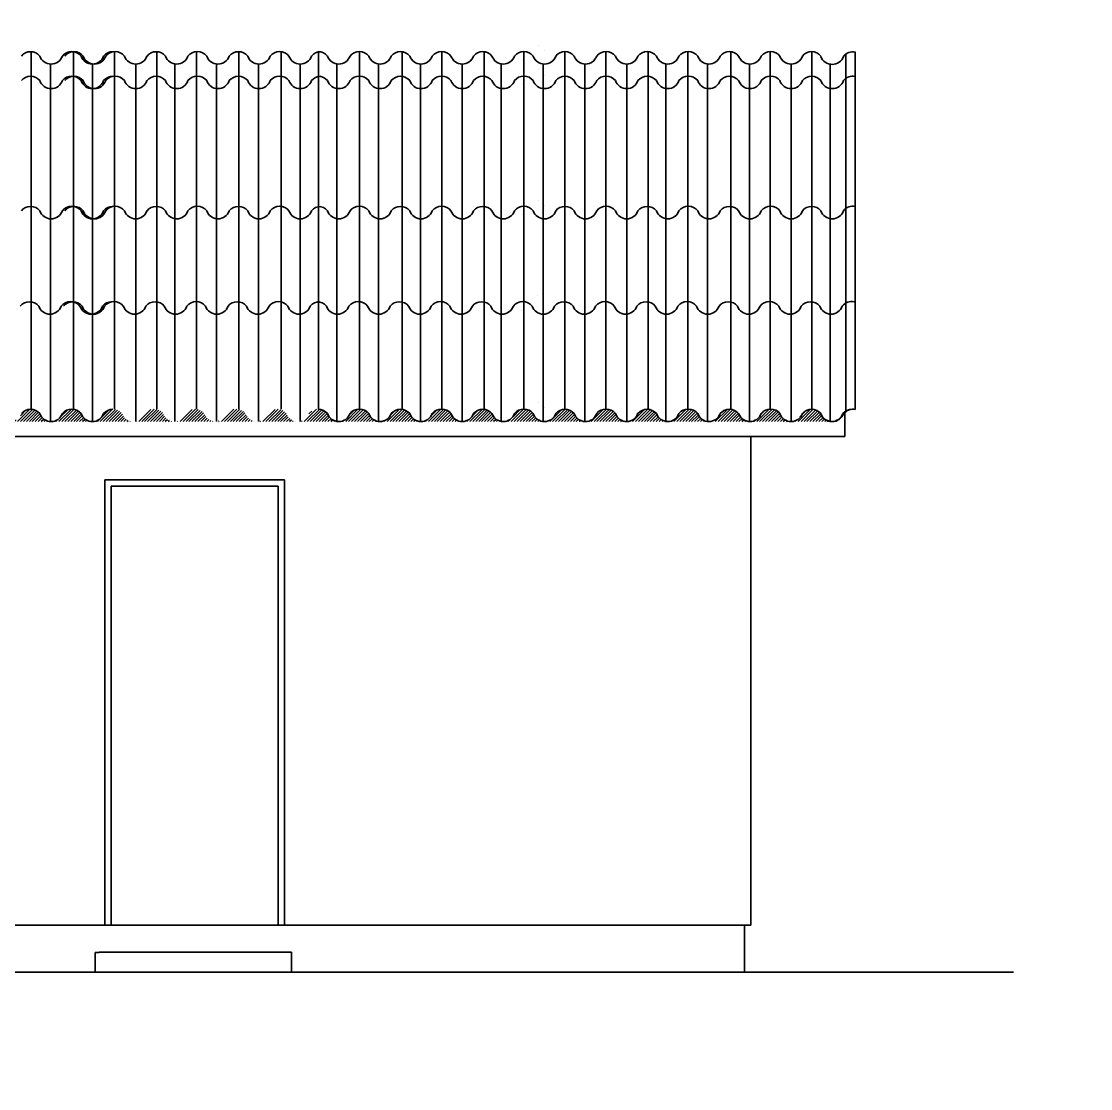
# Model space of a CAD drawing. Extents: x -49 to 264, y -41 to 22.
# Drawn here: x -32.83 to -27.72, y 9.23 to 14.34 of the extents above; entities that cross this region are included whole.
import ezdxf

# ---------------------------------------------------------------- set-up
doc = ezdxf.new("R2010")
doc.units = 0
doc.header["$LTSCALE"] = 20
doc.layers.get('0').update_dxf_attribs({"linetype": 'CONTINUOUS'})
doc.layers.get('DEFPOINTS').update_dxf_attribs({"linetype": 'CONTINUOUS'})
for name, color, linetype in [('COTA', 244, 'CONTINUOUS'), ('EQUIPAMENTOS', 1, 'CONTINUOUS'), ('JANELA', 1, 'CONTINUOUS'), ('MADEIRAME', 244, 'CONTINUOUS'), ('MADEIRAMENTO', 1, 'CONTINUOUS'), ('PISO', 30, 'CONTINUOUS'), ('TELHA', 30, 'CONTINUOUS'), ('VISTAL', 30, 'CONTINUOUS')]:
    doc.layers.add(name, color=color, linetype=linetype)
doc.styles.add('ROMANC', font='ROMANC.SHX')
doc.dimstyles.get("Standard").update_dxf_attribs({"dimtxt": 0.08, "dimasz": 0.12, "dimexe": 0.15, "dimexo": 0.0625, "dimgap": 0.04, "dimtad": 1, "dimzin": 0, "dimtxsty": 'ROMANC', "dimblk1": 'OBLIQUE', "dimblk2": 'OBLIQUE', "dimsah": 1, "dimcen": 0.09, "dimdle": 0.01, "dimclrd": 30, "dimclre": 30, "dimclrt": 244, "dimazin": 3, "dimtfac": 1, "dimtdec": 3, "dimtofl": 0, "dimtmove": 0, "dimatfit": 3, "dimtolj": 1, "dimtzin": 0})

# ---------------------------------------------------------------- blocks, each defined once
blk = doc.blocks.new('_OBLIQUE')
at = {"color": 0, "linetype": 'BYBLOCK'}
blk.add_line((-0.5, -0.5), (0.5, 0.5), dxfattribs=at)
blk = doc.blocks.new('*D275')
at = {"color": 30, "linetype": 'BYBLOCK'}
for p, q in [((12.3095, 13.0944), (12.3095, 10.9244)), ((11.7914, 13.0844), (12.4595, 13.0844)), ((11.7914, 10.9344), (12.4595, 10.9344)), ((-46.1743, 10.7419), (-46.1743, 9.2333)), ((-40.1743, 10.7419), (-40.1743, 9.2333)), ((-46.1843, 9.3833), (-40.1643, 9.3833))]:
    blk.add_line(p, q, dxfattribs=at)
at = {"layer": 'DEFPOINTS', "color": 0, "linetype": 'BYBLOCK'}
for p in [(22.4846, 17.9057), (22.6402, 17.9057), (6.4237, 15.5444), (8.1037, 15.5444), (8.1037, 15.5444), (22.6402, 15.4757), (11.4914, 13.0844), (11.4914, 10.9344), (12.3095, 10.9344), (-46.1743, 10.8044), (-40.1743, 10.8044), (-40.1743, 9.3833)]:
    blk.add_point(p, dxfattribs=at)
at = {"color": 30, "linetype": 'BYBLOCK', "xscale": 0.12, "yscale": 0.12, "zscale": 0.12}
for p, rotation in [((12.3095, 13.0844), 90), ((12.3095, 10.9344), 270), ((-46.1743, 9.3833), 180)]:
    blk.add_blockref('_OBLIQUE', p, dxfattribs=dict(at, rotation=rotation))
blk.add_blockref('_OBLIQUE', (-40.1743, 9.3833), dxfattribs=at)
at = {"color": 244, "linetype": 'BYBLOCK', "char_height": 0.08, "attachment_point": 5, "rotation": 90, "style": 'ROMANC'}
for s, insert in [('\\A1;2.43', (22.4046, 16.6907)), ('\\A1;2.15', (12.2295, 12.0094))]:
    blk.add_mtext(s, dxfattribs=dict(at, insert=insert))
at = {"color": 244, "linetype": 'BYBLOCK', "char_height": 0.08, "attachment_point": 5, "style": 'ROMANC'}
for s, insert in [('\\A1;1.68', (7.2637, 15.6244)), ('\\A1;6.00', (-43.1743, 9.4633))]:
    blk.add_mtext(s, dxfattribs=dict(at, insert=insert))
blk = doc.blocks.new('*D273')
at = {"color": 30, "linetype": 'BYBLOCK'}
for p, q in [((11.7914, 18.6744), (12.4551, 18.6744)), ((12.3051, 18.6844), (12.3051, 15.5344)), ((11.7914, 15.5444), (12.4551, 15.5444)), ((-40.3043, 10.8719), (-40.3043, 9.5133)), ((-43.1143, 9.6633), (-40.2943, 9.6633))]:
    blk.add_line(p, q, dxfattribs=at)
at = {"layer": 'DEFPOINTS', "color": 0, "linetype": 'BYBLOCK'}
for p in [(11.4914, 18.6744), (11.4914, 15.5444), (12.3051, 15.5444), (-43.1043, 10.9344), (-40.3043, 10.9344), (-40.3043, 9.6633)]:
    blk.add_point(p, dxfattribs=at)
at = {"color": 30, "linetype": 'BYBLOCK', "xscale": 0.12, "yscale": 0.12, "zscale": 0.12}
for p, rotation in [((12.3051, 18.6744), 90), ((12.3051, 15.5444), 270), ((-43.1043, 9.6633), 180)]:
    blk.add_blockref('_OBLIQUE', p, dxfattribs=dict(at, rotation=rotation))
blk.add_blockref('_OBLIQUE', (-40.3043, 9.6633), dxfattribs=at)
at = {"color": 244, "linetype": 'BYBLOCK', "insert": (12.2251, 17.1094), "char_height": 0.08, "attachment_point": 5, "rotation": 90, "style": 'ROMANC'}
blk.add_mtext('\\A1;3.13', dxfattribs=at)
at = {"color": 244, "linetype": 'BYBLOCK', "insert": (-41.7043, 9.7433), "char_height": 0.08, "attachment_point": 5, "style": 'ROMANC'}
blk.add_mtext('\\A1;2.80', dxfattribs=at)
blk = doc.blocks.new('*D274')
at = {"color": 30, "linetype": 'BYBLOCK'}
for p, q in [((17.7978, 15.4757), (17.7978, 16.0396)), ((17.6996, 15.4757), (17.6478, 15.4757)), ((11.7914, 15.4144), (12.4303, 15.4144)), ((12.2803, 15.4244), (12.2803, 13.2044)), ((17.6996, 15.4257), (17.6478, 15.4257)), ((17.7978, 15.4257), (17.7978, 15.4257)), ((11.7914, 13.2144), (12.4303, 13.2144)), ((-40.1743, 10.7419), (-40.1743, 9.5133)), ((-40.3143, 9.6633), (-40.1743, 9.6633)), ((-40.2393, 9.6633), (-40.1643, 9.4133)), ((-40.1643, 9.4133), (-39.8405, 9.4133))]:
    blk.add_line(p, q, dxfattribs=at)
at = {"layer": 'DEFPOINTS', "color": 0, "linetype": 'BYBLOCK'}
for p in [(17.7978, 15.4757), (17.9996, 15.4757), (11.4914, 15.4144), (17.9996, 15.4257), (11.4914, 13.2144), (12.2803, 13.2144), (-40.3043, 10.9344), (-40.1743, 10.8044), (-40.1743, 9.6633)]:
    blk.add_point(p, dxfattribs=at)
at = {"color": 30, "linetype": 'BYBLOCK', "xscale": 0.12, "yscale": 0.12, "zscale": 0.12}
for p, rotation in [((17.7978, 15.4757), 270), ((12.2803, 15.4144), 90), ((17.7978, 15.4257), 90), ((12.2803, 13.2144), 270), ((-40.3043, 9.6633), 180)]:
    blk.add_blockref('_OBLIQUE', p, dxfattribs=dict(at, rotation=rotation))
blk.add_blockref('_OBLIQUE', (-40.1743, 9.6633), dxfattribs=at)
at = {"color": 244, "linetype": 'BYBLOCK', "char_height": 0.08, "attachment_point": 5, "rotation": 90, "style": 'ROMANC'}
for s, insert in [('\\A1;{0.03}', (17.7178, 15.8777)), ('\\A1;2.20', (12.2003, 14.3144))]:
    blk.add_mtext(s, dxfattribs=dict(at, insert=insert))
at = {"color": 244, "linetype": 'BYBLOCK', "insert": (-40.1243, 9.3333), "char_height": 0.08, "attachment_point": 4, "style": 'ROMANC'}
blk.add_mtext('\\A1;0.13', dxfattribs=at)
blk = doc.blocks.new('*X31')
at = {"color": 0, "linetype": 'CONTINUOUS'}
for p, q in [((259.5419, -53.2256), (259.6012, -53.1663)), ((259.556, -53.2256), (259.6154, -53.1662)), ((259.5624, -53.1909), (259.5798, -53.1735)), ((259.5701, -53.2256), (259.6269, -53.1689)), ((259.5843, -53.2256), (259.6366, -53.1733)), ((259.5984, -53.2256), (259.645, -53.179)), ((259.6126, -53.2256), (259.6521, -53.1861)), ((259.7398, -53.2256), (259.7986, -53.1669)), ((259.754, -53.2256), (259.8126, -53.167)), ((259.7591, -53.1922), (259.7779, -53.1735)), ((259.7681, -53.2256), (259.824, -53.1697)), ((259.7823, -53.2256), (259.8337, -53.1742)), ((259.7964, -53.2256), (259.842, -53.18)), ((259.8106, -53.2256), (259.849, -53.1871)), ((259.9378, -53.2256), (259.9975, -53.166)), ((259.952, -53.2256), (260.011, -53.1666)), ((259.9533, -53.196), (259.9785, -53.1708)), ((259.9661, -53.2256), (260.0222, -53.1696)), ((259.9803, -53.2256), (260.0316, -53.1742)), ((259.9944, -53.2256), (260.0398, -53.1803)), ((260.0085, -53.2256), (260.0466, -53.1876)), ((260.1358, -53.2256), (260.1948, -53.1666)), ((260.1497, -53.1976), (260.1763, -53.171)), ((260.15, -53.2256), (260.2082, -53.1673)), ((260.1641, -53.2256), (260.2193, -53.1704)), ((260.1783, -53.2256), (260.2287, -53.1752)), ((260.1924, -53.2256), (260.2368, -53.1813)), ((260.2065, -53.2256), (260.2432, -53.189)), ((260.3338, -53.2256), (260.3936, -53.1658)), ((260.3418, -53.2035), (260.3763, -53.169)), ((260.348, -53.2256), (260.4066, -53.167)), ((260.3621, -53.2256), (260.4174, -53.1703)), ((260.3762, -53.2256), (260.4266, -53.1753)), ((260.3904, -53.2256), (260.4345, -53.1815)), ((260.4045, -53.2256), (260.4407, -53.1895)), ((260.5318, -53.2256), (260.5909, -53.1665)), ((260.5344, -53.2089), (260.5739, -53.1694)), ((260.546, -53.2256), (260.6038, -53.1678)), ((260.5601, -53.2256), (260.6145, -53.1712)), ((260.5742, -53.2256), (260.6236, -53.1762)), ((260.5884, -53.2256), (260.6315, -53.1825)), ((260.6025, -53.2256), (260.6373, -53.1909)), ((260.7157, -53.2256), (260.7734, -53.1678)), ((260.7298, -53.2256), (260.7896, -53.1658)), ((260.7439, -53.2256), (260.8021, -53.1674)), ((260.7581, -53.2256), (260.8126, -53.1711)), ((260.7722, -53.2256), (260.8215, -53.1763)), ((260.7864, -53.2256), (260.8291, -53.1828)), ((260.8005, -53.2256), (260.8348, -53.1914)), ((260.9136, -53.2256), (260.971, -53.1683)), ((260.9278, -53.2256), (260.9869, -53.1665)), ((260.9419, -53.2256), (260.9993, -53.1683)), ((260.9561, -53.2256), (261.0097, -53.172)), ((260.9702, -53.2256), (261.0185, -53.1773)), ((260.9844, -53.2256), (261.0261, -53.1839)), ((259.5277, -53.2256), (259.5319, -53.2214)), ((259.6267, -53.2256), (259.6567, -53.1956)), ((259.6409, -53.2256), (259.6623, -53.2041)), ((259.655, -53.2256), (259.6692, -53.2114)), ((259.6691, -53.2256), (259.6773, -53.2175)), ((259.6833, -53.2256), (259.6868, -53.2221)), ((259.6974, -53.2256), (259.6979, -53.2251)), ((259.7257, -53.2256), (259.7304, -53.2209)), ((259.8247, -53.2256), (259.8535, -53.1968)), ((259.8388, -53.2256), (259.8593, -53.2052)), ((259.853, -53.2256), (259.8663, -53.2123)), ((259.8671, -53.2256), (259.8746, -53.2182)), ((259.8813, -53.2256), (259.8842, -53.2226)), ((259.9096, -53.2256), (259.9097, -53.2255)), ((259.9237, -53.2256), (259.9303, -53.219)), ((260.0227, -53.2256), (260.051, -53.1973)), ((260.0368, -53.2256), (260.0569, -53.2056)), ((260.051, -53.2256), (260.0639, -53.2126)), ((260.0651, -53.2256), (260.0723, -53.2184)), ((260.0793, -53.2256), (260.082, -53.2228)), ((260.0934, -53.2256), (260.0936, -53.2255)), ((260.1075, -53.2256), (260.1078, -53.2254)), ((260.1217, -53.2256), (260.1292, -53.2181)), ((260.2207, -53.2256), (260.2478, -53.1985)), ((260.2348, -53.2256), (260.2538, -53.2066)), ((260.249, -53.2256), (260.2611, -53.2135)), ((260.2631, -53.2256), (260.2696, -53.2191)), ((260.2773, -53.2256), (260.2796, -53.2233)), ((260.3055, -53.2256), (260.3061, -53.2251)), ((260.3197, -53.2256), (260.3311, -53.2142)), ((260.4187, -53.2256), (260.4454, -53.1989)), ((260.4328, -53.2256), (260.4514, -53.207)), ((260.447, -53.2256), (260.4587, -53.2138)), ((260.4611, -53.2256), (260.4673, -53.2194)), ((260.4752, -53.2256), (260.4774, -53.2235)), ((260.5035, -53.2256), (260.5042, -53.2249)), ((260.5177, -53.2256), (260.5338, -53.2094)), ((260.6167, -53.2256), (260.6422, -53.2001)), ((260.6308, -53.2256), (260.6484, -53.208)), ((260.6449, -53.2256), (260.6559, -53.2147)), ((260.6591, -53.2256), (260.6647, -53.22)), ((260.6732, -53.2256), (260.675, -53.2239)), ((260.7015, -53.2256), (260.7027, -53.2244)), ((260.8147, -53.2256), (260.8397, -53.2005)), ((260.8288, -53.2256), (260.846, -53.2084)), ((260.8429, -53.2256), (260.8536, -53.215)), ((260.8571, -53.2256), (260.8624, -53.2202)), ((260.8712, -53.2256), (260.8728, -53.224)), ((260.8995, -53.2256), (260.9009, -53.2242)), ((260.9985, -53.2256), (261.0314, -53.1927)), ((261.0126, -53.2256), (261.0366, -53.2017)), ((261.0268, -53.2256), (261.0431, -53.2093)), ((261.0409, -53.2256), (261.0508, -53.2158)), ((261.0551, -53.2256), (261.0598, -53.2209)), ((261.0692, -53.2256), (261.0704, -53.2244))]:
    blk.add_line(p, q, dxfattribs=at)
blk = doc.blocks.new('*X34')
at = {"color": 0, "linetype": 'CONTINUOUS'}
for p, q in [((263.0633, -53.2256), (263.065, -53.2238)), ((263.0774, -53.2256), (263.1104, -53.1926)), ((263.0915, -53.2256), (263.1104, -53.2068)), ((263.1057, -53.2256), (263.1104, -53.2209))]:
    blk.add_line(p, q, dxfattribs=at)
blk = doc.blocks.new('*X32')
at = {"color": 0, "linetype": 'CONTINUOUS'}
for p, q in [((261.1116, -53.2256), (261.1703, -53.167)), ((261.1258, -53.2256), (261.1855, -53.1659)), ((261.1399, -53.2256), (261.1975, -53.168)), ((261.1541, -53.2256), (261.2077, -53.172)), ((261.1682, -53.2256), (261.2164, -53.1774)), ((261.1823, -53.2256), (261.2238, -53.1842)), ((261.3096, -53.2256), (261.3677, -53.1675)), ((261.3238, -53.2256), (261.3827, -53.1667)), ((261.3379, -53.2256), (261.3947, -53.1688)), ((261.3521, -53.2256), (261.4048, -53.1729)), ((261.3662, -53.2256), (261.4134, -53.1784)), ((261.3803, -53.2256), (261.4207, -53.1852)), ((261.5076, -53.2256), (261.5668, -53.1664)), ((261.5218, -53.2256), (261.5812, -53.1661)), ((261.5297, -53.1893), (261.544, -53.1751)), ((261.5359, -53.2256), (261.5929, -53.1686)), ((261.55, -53.2256), (261.6027, -53.1729)), ((261.5642, -53.2256), (261.6112, -53.1786)), ((261.5783, -53.2256), (261.6184, -53.1856)), ((261.7056, -53.2256), (261.7642, -53.167)), ((261.7197, -53.2256), (261.7785, -53.1669)), ((261.7266, -53.1905), (261.7423, -53.1748)), ((261.7339, -53.2256), (261.79, -53.1695)), ((261.748, -53.2256), (261.7998, -53.1738)), ((261.7622, -53.2256), (261.8082, -53.1796)), ((261.7763, -53.2256), (261.8153, -53.1866)), ((261.9036, -53.2256), (261.9632, -53.1661)), ((261.9177, -53.2256), (261.9769, -53.1664)), ((261.921, -53.194), (261.9434, -53.1716)), ((261.9319, -53.2256), (261.9882, -53.1693)), ((261.946, -53.2256), (261.9978, -53.1739)), ((261.9602, -53.2256), (262.006, -53.1798)), ((261.9743, -53.2256), (262.0129, -53.187)), ((262.1016, -53.2256), (262.1605, -53.1667)), ((262.1157, -53.2256), (262.1741, -53.1672)), ((262.1176, -53.1955), (262.1413, -53.1718)), ((262.1299, -53.2256), (262.1853, -53.1702)), ((262.144, -53.2256), (262.1948, -53.1748)), ((262.1582, -53.2256), (262.203, -53.1808)), ((262.1723, -53.2256), (262.2096, -53.1883)), ((262.2996, -53.2256), (262.3593, -53.1659)), ((262.3109, -53.2002), (262.3415, -53.1696)), ((262.3137, -53.2256), (262.3725, -53.1668)), ((262.3279, -53.2256), (262.3834, -53.17)), ((262.342, -53.2256), (262.3927, -53.1749)), ((262.3561, -53.2256), (262.4007, -53.1811)), ((262.3703, -53.2256), (262.4071, -53.1888)), ((262.4976, -53.2256), (262.5566, -53.1665)), ((262.5065, -53.2025), (262.5391, -53.1699)), ((262.5117, -53.2256), (262.5697, -53.1676)), ((262.5258, -53.2256), (262.5805, -53.1709)), ((262.54, -53.2256), (262.5898, -53.1758)), ((262.5541, -53.2256), (262.5977, -53.1821)), ((262.5683, -53.2256), (262.6037, -53.1902)), ((261.0975, -53.2256), (261.0997, -53.2234)), ((261.1965, -53.2256), (261.2289, -53.1932)), ((261.2106, -53.2256), (261.2342, -53.2021)), ((261.2248, -53.2256), (261.2407, -53.2097)), ((261.2389, -53.2256), (261.2485, -53.216)), ((261.2531, -53.2256), (261.2576, -53.2211)), ((261.2672, -53.2256), (261.2683, -53.2246)), ((261.2955, -53.2256), (261.298, -53.2231)), ((261.3945, -53.2256), (261.4256, -53.1945)), ((261.4086, -53.2256), (261.431, -53.2032)), ((261.4228, -53.2256), (261.4377, -53.2106)), ((261.4369, -53.2256), (261.4457, -53.2168)), ((261.451, -53.2256), (261.455, -53.2216)), ((261.4652, -53.2256), (261.4659, -53.2249)), ((261.4935, -53.2256), (261.497, -53.2221)), ((261.5925, -53.2256), (261.6231, -53.1949)), ((261.6066, -53.2256), (261.6286, -53.2036)), ((261.6208, -53.2256), (261.6354, -53.211)), ((261.6349, -53.2256), (261.6434, -53.2171)), ((261.649, -53.2256), (261.6528, -53.2219)), ((261.6632, -53.2256), (261.6638, -53.225)), ((261.6915, -53.2256), (261.6955, -53.2216)), ((261.7905, -53.2256), (261.8199, -53.1962)), ((261.8046, -53.2256), (261.8255, -53.2047)), ((261.8187, -53.2256), (261.8325, -53.2119)), ((261.8329, -53.2256), (261.8407, -53.2178)), ((261.847, -53.2256), (261.8503, -53.2224)), ((261.8612, -53.2256), (261.8615, -53.2253)), ((261.8895, -53.2256), (261.895, -53.22)), ((261.9884, -53.2256), (262.0174, -53.1967)), ((262.0026, -53.2256), (262.0231, -53.2051)), ((262.0167, -53.2256), (262.0301, -53.2122)), ((262.0309, -53.2256), (262.0384, -53.2181)), ((262.045, -53.2256), (262.0481, -53.2226)), ((262.0592, -53.2256), (262.0594, -53.2253)), ((262.0733, -53.2256), (262.0734, -53.2255)), ((262.0874, -53.2256), (262.0938, -53.2193)), ((262.1864, -53.2256), (262.2142, -53.1979)), ((262.2006, -53.2256), (262.2201, -53.2061)), ((262.2147, -53.2256), (262.2273, -53.2131)), ((262.2289, -53.2256), (262.2357, -53.2188)), ((262.243, -53.2256), (262.2456, -53.2231)), ((262.2713, -53.2256), (262.2717, -53.2253)), ((262.2854, -53.2256), (262.2945, -53.2165)), ((262.3844, -53.2256), (262.4117, -53.1983)), ((262.3986, -53.2256), (262.4177, -53.2065)), ((262.4127, -53.2256), (262.4249, -53.2134)), ((262.4269, -53.2256), (262.4334, -53.219)), ((262.441, -53.2256), (262.4434, -53.2232)), ((262.4693, -53.2256), (262.4698, -53.2251)), ((262.4834, -53.2256), (262.4941, -53.2149)), ((262.5824, -53.2256), (262.6085, -53.1995)), ((262.5966, -53.2256), (262.6147, -53.2075)), ((262.6107, -53.2256), (262.6221, -53.2142)), ((262.6248, -53.2256), (262.6308, -53.2197)), ((262.639, -53.2256), (262.6409, -53.2237))]:
    blk.add_line(p, q, dxfattribs=at)
blk = doc.blocks.new('*X33')
at = {"color": 0, "linetype": 'CONTINUOUS'}
for p, q in [((262.6814, -53.2256), (262.7388, -53.1682)), ((262.6956, -53.2256), (262.7554, -53.1658)), ((262.7097, -53.2256), (262.768, -53.1673)), ((262.7238, -53.2256), (262.7786, -53.1708)), ((262.738, -53.2256), (262.7877, -53.1759)), ((262.7521, -53.2256), (262.7954, -53.1824)), ((262.7663, -53.2256), (262.8012, -53.1907)), ((262.8794, -53.2256), (262.9364, -53.1687)), ((262.8935, -53.2256), (262.9526, -53.1665)), ((262.9077, -53.2256), (262.9652, -53.1681)), ((262.9218, -53.2256), (262.9757, -53.1717)), ((262.936, -53.2256), (262.9847, -53.1769)), ((262.9501, -53.2256), (262.9924, -53.1834)), ((262.9643, -53.2256), (262.9978, -53.192)), ((262.6673, -53.2256), (262.6682, -53.2247)), ((262.7804, -53.2256), (262.8061, -53.1999)), ((262.7946, -53.2256), (262.8123, -53.2079)), ((262.8087, -53.2256), (262.8198, -53.2145)), ((262.8228, -53.2256), (262.8285, -53.2199)), ((262.837, -53.2256), (262.8388, -53.2238)), ((262.8653, -53.2256), (262.8664, -53.2245)), ((262.9784, -53.2256), (263.0029, -53.2011)), ((262.9925, -53.2256), (263.0093, -53.2089)), ((263.0067, -53.2256), (263.0169, -53.2154)), ((263.0208, -53.2256), (263.0259, -53.2206)), ((263.035, -53.2256), (263.0363, -53.2242))]:
    blk.add_line(p, q, dxfattribs=at)
blk = doc.blocks.new('*X1')
at = {"color": 0, "linetype": 'CONTINUOUS'}
for p, q in [((252.7024, -53.7359), (252.7024, -53.7359)), ((252.7349, -53.7605), (252.7349, -53.7605)), ((252.6282, -53.8071), (252.6282, -53.8071))]:
    blk.add_line(p, q, dxfattribs=at)

msp = doc.modelspace()

# ---------------------------------------------------------------- linework, layer by layer
at = {"color": 30, "linetype": 'CONTINUOUS'}
for p, q in [((-29.9065, 12.4258), (-29.8472, 12.4852)), ((-29.8924, 12.4258), (-29.833, 12.4852)), ((-29.8782, 12.4258), (-29.8215, 12.4826)), ((-29.7085, 12.4258), (-29.6498, 12.4846)), ((-29.6944, 12.4258), (-29.6358, 12.4844)), ((-29.6802, 12.4258), (-29.6244, 12.4817)), ((-29.5105, 12.4258), (-29.4509, 12.4855)), ((-29.4964, 12.4258), (-29.4373, 12.4849)), ((-29.4951, 12.4554), (-29.4698, 12.4807)), ((-29.4823, 12.4258), (-29.4262, 12.4819)), ((-29.3126, 12.4258), (-29.2536, 12.4848)), ((-29.2987, 12.4538), (-29.2721, 12.4804)), ((-29.2984, 12.4258), (-29.2401, 12.4841)), ((-29.2843, 12.4258), (-29.2291, 12.481)), ((-29.1146, 12.4258), (-29.0548, 12.4856)), ((-29.1066, 12.448), (-29.0721, 12.4824)), ((-29.1004, 12.4258), (-29.0418, 12.4845)), ((-29.0863, 12.4258), (-29.031, 12.4811)), ((-28.914, 12.4425), (-28.8745, 12.482)), ((-29.8641, 12.4258), (-29.8117, 12.4782)), ((-29.85, 12.4258), (-29.8034, 12.4724)), ((-29.8358, 12.4258), (-29.7963, 12.4653)), ((-29.8217, 12.4258), (-29.7916, 12.4559)), ((-29.8075, 12.4258), (-29.7861, 12.4473)), ((-29.7934, 12.4258), (-29.7792, 12.44)), ((-29.7792, 12.4258), (-29.7711, 12.434)), ((-29.7651, 12.4258), (-29.7616, 12.4293)), ((-29.7227, 12.4258), (-29.7179, 12.4306)), ((-29.6893, 12.4592), (-29.6705, 12.478)), ((-29.6661, 12.4258), (-29.6147, 12.4773)), ((-29.652, 12.4258), (-29.6064, 12.4714)), ((-29.6378, 12.4258), (-29.5993, 12.4643)), ((-29.6237, 12.4258), (-29.5949, 12.4546)), ((-29.6095, 12.4258), (-29.5891, 12.4462)), ((-29.5954, 12.4258), (-29.5821, 12.4391)), ((-29.5813, 12.4258), (-29.5738, 12.4333)), ((-29.5671, 12.4258), (-29.5641, 12.4288)), ((-29.5247, 12.4258), (-29.5181, 12.4324)), ((-29.4681, 12.4258), (-29.4167, 12.4772)), ((-29.454, 12.4258), (-29.4086, 12.4712)), ((-29.4398, 12.4258), (-29.4018, 12.4639)), ((-29.4257, 12.4258), (-29.3974, 12.4542)), ((-29.4115, 12.4258), (-29.3915, 12.4458)), ((-29.3974, 12.4258), (-29.3844, 12.4388)), ((-29.3833, 12.4258), (-29.3761, 12.433)), ((-29.3691, 12.4258), (-29.3663, 12.4286)), ((-29.3267, 12.4258), (-29.3192, 12.4333)), ((-29.2701, 12.4258), (-29.2197, 12.4763)), ((-29.256, 12.4258), (-29.2116, 12.4702)), ((-29.2418, 12.4258), (-29.2052, 12.4625)), ((-29.2277, 12.4258), (-29.2006, 12.4529)), ((-29.2136, 12.4258), (-29.1946, 12.4448)), ((-29.1994, 12.4258), (-29.1873, 12.4379)), ((-29.1853, 12.4258), (-29.1788, 12.4323)), ((-29.1287, 12.4258), (-29.1173, 12.4373)), ((-29.0721, 12.4258), (-29.0218, 12.4762)), ((-29.058, 12.4258), (-29.0139, 12.4699)), ((-29.0439, 12.4258), (-29.0077, 12.4619)), ((-29.0297, 12.4258), (-29.003, 12.4525)), ((-29.0156, 12.4258), (-28.997, 12.4444)), ((-29.0014, 12.4258), (-28.9896, 12.4376)), ((-28.9873, 12.4258), (-28.981, 12.4321)), ((-28.9307, 12.4258), (-28.9145, 12.442)), ((-29.751, 12.4258), (-29.7505, 12.4263)), ((-29.5388, 12.4258), (-29.5387, 12.4259)), ((-29.355, 12.4258), (-29.3548, 12.426)), ((-29.3408, 12.4258), (-29.3406, 12.426)), ((-29.1711, 12.4258), (-29.1688, 12.4281)), ((-29.1428, 12.4258), (-29.1423, 12.4264)), ((-28.9731, 12.4258), (-28.971, 12.428)), ((-28.9449, 12.4258), (-28.9442, 12.4265))]:
    msp.add_line(p, q, dxfattribs=at)
at = {"color": 0, "linetype": 'CONTINUOUS'}
msp.add_line((-29.9207, 12.4258), (-29.9165, 12.43), dxfattribs=at)
at = {"color": 1, "linetype": 'CONTINUOUS'}
msp.add_line((-29.886, 12.4605), (-29.8686, 12.4779), dxfattribs=at)
at = {"layer": 'EQUIPAMENTOS', "color": 244, "linetype": 'CONTINUOUS'}
for p, q in [((-28.8859, 14.1846), (-28.8859, 12.4736)), ((-32.6905, 14.0563), (-32.6905, 12.4258)), ((-32.4905, 14.0563), (-32.4905, 12.4258)), ((-32.283, 14.0563), (-32.283, 12.4258)), ((-32.0963, 14.0563), (-32.0963, 12.4258)), ((-31.8963, 14.0563), (-31.8963, 12.4258)), ((-31.6963, 14.0563), (-31.6963, 12.4258)), ((-31.4963, 14.0563), (-31.4963, 12.4258)), ((-31.3211, 14.0564), (-31.3211, 12.4259)), ((-31.1211, 14.0564), (-31.1211, 12.4259)), ((-30.9211, 14.0564), (-30.9211, 12.4259)), ((-30.7211, 14.0564), (-30.7211, 12.4259)), ((-30.5344, 14.0564), (-30.5344, 12.4259)), ((-30.3344, 14.0568), (-30.3344, 12.4259)), ((-30.1344, 14.0564), (-30.1344, 12.4259)), ((-29.9344, 14.0564), (-29.9344, 12.4259)), ((-29.7477, 14.0564), (-29.7477, 12.4259)), ((-29.5477, 14.0564), (-29.5477, 12.4259)), ((-29.3477, 14.0564), (-29.3477, 12.4259)), ((-29.1477, 14.0564), (-29.1477, 12.4259)), ((-28.961, 14.0564), (-28.961, 12.4259))]:
    msp.add_line(p, q, dxfattribs=at)
at = {"layer": 'EQUIPAMENTOS', "color": 30, "linetype": 'CONTINUOUS'}
for p, q in [((-32.6905, 14.1392), (-32.6905, 14.0563)), ((-32.4905, 14.1392), (-32.4905, 14.0563)), ((-32.283, 14.1392), (-32.283, 14.0563)), ((-32.0963, 14.1392), (-32.0963, 14.0563)), ((-31.8963, 14.1392), (-31.8963, 14.0563)), ((-31.6963, 14.1392), (-31.6963, 14.0563)), ((-31.4963, 14.1392), (-31.4963, 14.0563)), ((-31.3211, 14.1393), (-31.3211, 14.0564)), ((-31.1211, 14.1393), (-31.1211, 14.0564)), ((-30.9211, 14.1393), (-30.9211, 14.0564)), ((-30.7211, 14.1393), (-30.7211, 14.0564)), ((-30.5344, 14.1393), (-30.5344, 14.0564)), ((-30.3344, 14.1393), (-30.3344, 14.0564)), ((-30.1344, 14.1393), (-30.1344, 14.0564)), ((-29.9344, 14.1393), (-29.9344, 14.0564)), ((-29.7477, 14.1393), (-29.7477, 14.0564)), ((-29.5477, 14.1393), (-29.5477, 14.0564)), ((-29.3477, 14.1393), (-29.3477, 14.0564)), ((-29.1477, 14.1393), (-29.1477, 14.0564)), ((-28.961, 14.1393), (-28.961, 14.0564))]:
    msp.add_line(p, q, dxfattribs=at)
for centre, start, end in [((-32.7858, 14.139), 90, 140.7505), ((-32.7858, 14.139), 39.2495, 90), ((-32.6878, 14.1936), 199.0079, 340.8903), ((-32.5891, 14.1397), 90, 141.7778), ((-32.5783, 14.139), 90, 140.7505), ((-32.5891, 14.1397), 38.2222, 90), ((-32.5783, 14.139), 39.2495, 90), ((-32.4905, 14.1936), 199.1097, 340.9921), ((-32.4803, 14.1936), 199.0079, 340.8903), ((-32.3925, 14.139), 90, 140.7505), ((-32.3816, 14.1397), 90, 141.7778), ((-32.3816, 14.1397), 38.2222, 90), ((-32.283, 14.1936), 199.1097, 340.9921), ((-32.1849, 14.139), 90, 140.7505), ((-32.1849, 14.139), 39.2495, 90), ((-32.0869, 14.1936), 199.0079, 340.8903), ((-31.9883, 14.1397), 90, 141.7778), ((-31.9883, 14.1397), 38.2222, 90), ((-31.8896, 14.1936), 199.1097, 340.9921), ((-31.7916, 14.139), 90, 140.7505), ((-31.7916, 14.139), 39.2495, 90), ((-31.6936, 14.1936), 199.0079, 340.8903), ((-31.5949, 14.1397), 90, 141.7778), ((-31.5949, 14.1397), 38.2222, 90), ((-31.4963, 14.1936), 199.1097, 340.9921), ((-31.3983, 14.139), 90, 140.7505), ((-31.4097, 14.1391), 39.2495, 90), ((-31.3117, 14.1937), 199.0079, 340.8903), ((-31.2131, 14.1398), 90, 141.7778), ((-31.2131, 14.1398), 38.2222, 90), ((-31.1144, 14.1937), 199.1097, 340.9921), ((-31.0164, 14.1391), 90, 140.7505), ((-31.0164, 14.1391), 39.2495, 90), ((-30.9184, 14.1937), 199.0079, 340.8903), ((-30.8197, 14.1398), 90, 141.7778), ((-30.8197, 14.1398), 38.2222, 90), ((-30.7211, 14.1937), 199.1097, 340.9921), ((-30.623, 14.1391), 90, 140.7505), ((-30.623, 14.1391), 39.2495, 90), ((-30.525, 14.1937), 199.0079, 340.8903), ((-30.4264, 14.1398), 90, 141.7778), ((-30.4264, 14.1398), 38.2222, 90), ((-30.3277, 14.1937), 199.1097, 340.9921), ((-30.2297, 14.1391), 90, 140.7505), ((-30.2297, 14.1391), 39.2495, 90), ((-30.1317, 14.1937), 199.0079, 340.8903), ((-30.033, 14.1398), 90, 141.7778), ((-30.033, 14.1398), 38.2222, 90), ((-29.9344, 14.1937), 199.1097, 340.9921), ((-29.8364, 14.1391), 90, 140.7505), ((-29.8364, 14.1391), 39.2495, 90), ((-29.8364, 14.1391), 39.2495, 90), ((-29.7383, 14.1937), 199.0079, 340.8903), ((-29.6397, 14.1398), 90, 141.7778), ((-29.6397, 14.1398), 38.2222, 90), ((-29.541, 14.1937), 199.1097, 340.9921), ((-29.443, 14.1391), 90, 140.7505), ((-29.443, 14.1391), 39.2495, 90), ((-29.345, 14.1937), 199.0079, 340.8903), ((-29.2463, 14.1398), 90, 141.7778), ((-29.2463, 14.1398), 38.2222, 90), ((-29.1477, 14.1937), 199.1097, 340.9921), ((-29.0497, 14.1391), 90, 140.7505), ((-29.0497, 14.1391), 39.2495, 90), ((-28.9516, 14.192), 199.0079, 340.8903), ((-28.853, 14.1381), 78.0537, 141.7778), ((-32.7858, 14.0214), 90, 140.7505), ((-32.7858, 14.0214), 39.2495, 90), ((-32.5891, 14.0221), 90, 141.7778), ((-32.5783, 14.0214), 90, 140.7505), ((-32.5891, 14.0221), 38.2222, 90), ((-32.5783, 14.0214), 39.2495, 90), ((-32.3925, 14.0214), 90, 140.7505), ((-32.3816, 14.0221), 90, 141.7778), ((-32.3816, 14.0221), 38.2222, 90), ((-32.1849, 14.0214), 90, 140.7505), ((-32.1849, 14.0214), 39.2495, 90), ((-31.9883, 14.0221), 90, 141.7778), ((-31.9883, 14.0221), 38.2222, 90), ((-31.7916, 14.0214), 90, 140.7505), ((-31.7916, 14.0214), 39.2495, 90), ((-31.5949, 14.0221), 90, 141.7778), ((-31.5949, 14.0221), 38.2222, 90), ((-31.3983, 14.0214), 90, 140.7505), ((-31.4097, 14.0215), 39.2495, 90), ((-31.2131, 14.0222), 90, 141.7778), ((-31.2131, 14.0222), 38.2222, 90), ((-31.0164, 14.0215), 90, 140.7505), ((-31.0164, 14.0215), 39.2495, 90), ((-30.8197, 14.0222), 90, 141.7778), ((-30.8197, 14.0222), 38.2222, 90), ((-30.623, 14.0215), 90, 140.7505), ((-30.623, 14.0215), 39.2495, 90), ((-30.4264, 14.0222), 90, 141.7778), ((-30.4264, 14.0222), 38.2222, 90), ((-30.2297, 14.0215), 90, 140.7505), ((-30.2297, 14.0215), 39.2495, 90), ((-30.033, 14.0222), 90, 141.7778), ((-30.033, 14.0222), 38.2222, 90), ((-29.8364, 14.0215), 90, 140.7505), ((-29.8364, 14.0215), 39.2495, 90), ((-29.8364, 14.0215), 39.2495, 90), ((-29.6397, 14.0222), 90, 141.7778), ((-29.6397, 14.0222), 38.2222, 90), ((-29.443, 14.0215), 90, 140.7505), ((-29.443, 14.0215), 39.2495, 90), ((-29.2463, 14.0222), 90, 141.7778), ((-29.2463, 14.0222), 38.2222, 90), ((-29.0497, 14.0215), 90, 140.7505), ((-29.0497, 14.0215), 39.2495, 90), ((-28.853, 14.0222), 78.0537, 141.7778), ((-32.6878, 14.076), 199.0079, 340.8903), ((-32.4905, 14.076), 199.1097, 340.9921), ((-32.4803, 14.076), 199.0079, 340.8903), ((-32.283, 14.076), 199.1097, 340.9921), ((-32.0869, 14.076), 199.0079, 340.8903), ((-31.8896, 14.076), 199.1097, 340.9921), ((-31.6936, 14.076), 199.0079, 340.8903), ((-31.4963, 14.076), 199.1097, 340.9921), ((-31.3117, 14.0761), 199.0079, 340.8903), ((-31.1144, 14.0761), 199.1097, 340.9921), ((-30.9184, 14.0761), 199.0079, 340.8903), ((-30.7211, 14.0761), 199.1097, 340.9921), ((-30.525, 14.0761), 199.0079, 340.8903), ((-30.3277, 14.0761), 199.1097, 340.9921), ((-30.1317, 14.0761), 199.0079, 340.8903), ((-29.9344, 14.0761), 199.1097, 340.9921), ((-29.7383, 14.0761), 199.0079, 340.8903), ((-29.541, 14.0761), 199.1097, 340.9921), ((-29.345, 14.0761), 199.0079, 340.8903), ((-29.1477, 14.0761), 199.1097, 340.9921), ((-28.9516, 14.0761), 199.0079, 340.8903), ((-29.8364, 12.428), 39.2495, 90), ((-28.8566, 12.4279), 90, 140.7505), ((-28.9546, 12.4826), 199.1097, 340.9921)]:
    msp.add_arc(centre, 0.057, start, end, dxfattribs=at)
at = {"layer": 'EQUIPAMENTOS', "color": 244, "linetype": 'CONTINUOUS'}
for centre, start, end in [((-32.7858, 13.3983), 90, 140.7505), ((-32.7858, 13.3983), 39.2495, 90), ((-32.5891, 13.399), 90, 141.7778), ((-32.5783, 13.3983), 90, 140.7505), ((-32.5891, 13.399), 38.2222, 90), ((-32.5783, 13.3983), 39.2495, 90), ((-32.3925, 13.3983), 90, 140.7505), ((-32.3816, 13.399), 90, 141.7778), ((-32.3816, 13.399), 38.2222, 90), ((-32.1849, 13.3983), 90, 140.7505), ((-32.1849, 13.3983), 39.2495, 90), ((-31.9883, 13.399), 90, 141.7778), ((-31.9883, 13.399), 38.2222, 90), ((-31.7916, 13.3983), 90, 140.7505), ((-31.7916, 13.3983), 39.2495, 90), ((-31.5949, 13.399), 90, 141.7778), ((-31.5949, 13.399), 38.2222, 90), ((-31.3983, 13.3983), 90, 140.7505), ((-31.4097, 13.3984), 39.2495, 90), ((-31.2131, 13.3991), 90, 141.7778), ((-31.2131, 13.3991), 38.2222, 90), ((-31.0164, 13.3984), 90, 140.7505), ((-31.0164, 13.3984), 39.2495, 90), ((-30.8197, 13.3991), 90, 141.7778), ((-30.8197, 13.3991), 38.2222, 90), ((-30.623, 13.3984), 90, 140.7505), ((-30.623, 13.3984), 39.2495, 90), ((-30.4264, 13.3991), 90, 141.7778), ((-30.4264, 13.3991), 38.2222, 90), ((-30.2297, 13.3984), 90, 140.7505), ((-30.2297, 13.3984), 39.2495, 90), ((-30.033, 13.3991), 90, 141.7778), ((-30.033, 13.3991), 38.2222, 90), ((-29.8364, 13.3984), 90, 140.7505), ((-29.8364, 13.3984), 39.2495, 90), ((-29.8364, 13.3984), 39.2495, 90), ((-29.6397, 13.3991), 90, 141.7778), ((-29.6397, 13.3991), 38.2222, 90), ((-29.443, 13.3984), 90, 140.7505), ((-29.443, 13.3984), 39.2495, 90), ((-29.2463, 13.3991), 90, 141.7778), ((-29.2463, 13.3991), 38.2222, 90), ((-29.0497, 13.3984), 90, 140.7505), ((-29.0497, 13.3984), 39.2495, 90), ((-28.853, 13.3991), 78.0537, 141.7778), ((-32.6878, 13.4529), 199.0079, 340.8903), ((-32.4905, 13.4529), 199.1097, 340.9921), ((-32.4803, 13.4529), 199.0079, 340.8903), ((-32.283, 13.4529), 199.1097, 340.9921), ((-32.0869, 13.4529), 199.0079, 340.8903), ((-31.8896, 13.4529), 199.1097, 340.9921), ((-31.6936, 13.4529), 199.0079, 340.8903), ((-31.4963, 13.4529), 199.1097, 340.9921), ((-31.3117, 13.453), 199.0079, 340.8903), ((-31.1144, 13.453), 199.1097, 340.9921), ((-30.9184, 13.453), 199.0079, 340.8903), ((-30.7211, 13.453), 199.1097, 340.9921), ((-30.525, 13.453), 199.0079, 340.8903), ((-30.3277, 13.453), 199.1097, 340.9921), ((-30.1317, 13.453), 199.0079, 340.8903), ((-29.9344, 13.453), 199.1097, 340.9921), ((-29.7383, 13.453), 199.0079, 340.8903), ((-29.541, 13.453), 199.1097, 340.9921), ((-29.345, 13.453), 199.0079, 340.8903), ((-29.1477, 13.453), 199.1097, 340.9921), ((-28.9516, 13.453), 199.0079, 340.8903), ((-32.7913, 12.942), 90, 140.7505), ((-32.7913, 12.942), 39.2495, 90), ((-32.5946, 12.9427), 90, 141.7778), ((-32.5838, 12.942), 90, 140.7505), ((-32.5946, 12.9427), 38.2222, 90), ((-32.5838, 12.942), 39.2495, 90), ((-32.3979, 12.942), 90, 140.7505), ((-32.3871, 12.9427), 90, 141.7778), ((-32.3871, 12.9427), 38.2222, 90), ((-32.1904, 12.942), 90, 140.7505), ((-32.1904, 12.942), 39.2495, 90), ((-31.9937, 12.9427), 90, 141.7778), ((-31.9937, 12.9427), 38.2222, 90), ((-31.7971, 12.942), 90, 140.7505), ((-31.7971, 12.942), 39.2495, 90), ((-31.6004, 12.9427), 90, 141.7778), ((-31.6004, 12.9427), 38.2222, 90), ((-31.4037, 12.942), 90, 140.7505), ((-31.4152, 12.9421), 39.2495, 90), ((-31.2185, 12.9428), 90, 141.7778), ((-31.2185, 12.9428), 38.2222, 90), ((-31.0219, 12.9421), 90, 140.7505), ((-31.0219, 12.9421), 39.2495, 90), ((-30.8252, 12.9428), 90, 141.7778), ((-30.8252, 12.9428), 38.2222, 90), ((-30.6285, 12.9421), 90, 140.7505), ((-30.6285, 12.9421), 39.2495, 90), ((-30.4318, 12.9428), 90, 141.7778), ((-30.4318, 12.9428), 38.2222, 90), ((-30.2352, 12.9421), 90, 140.7505), ((-30.2352, 12.9421), 39.2495, 90), ((-30.0385, 12.9428), 90, 141.7778), ((-30.0385, 12.9428), 38.2222, 90), ((-29.8418, 12.9421), 90, 140.7505), ((-29.8418, 12.9421), 39.2495, 90), ((-29.8418, 12.9421), 39.2495, 90), ((-29.6452, 12.9428), 90, 141.7778), ((-29.6452, 12.9428), 38.2222, 90), ((-29.4485, 12.9421), 90, 140.7505), ((-29.4485, 12.9421), 39.2495, 90), ((-29.2518, 12.9428), 90, 141.7778), ((-29.2518, 12.9428), 38.2222, 90), ((-29.0551, 12.9421), 90, 140.7505), ((-29.0551, 12.9421), 39.2495, 90), ((-28.8585, 12.9428), 78.0537, 141.7778), ((-32.6932, 12.9966), 199.0079, 340.8903), ((-32.496, 12.9966), 199.1097, 340.9921), ((-32.4857, 12.9966), 199.0079, 340.8903), ((-32.2884, 12.9966), 199.1097, 340.9921), ((-32.0924, 12.9966), 199.0079, 340.8903), ((-31.8951, 12.9966), 199.1097, 340.9921), ((-31.699, 12.9966), 199.0079, 340.8903), ((-31.5018, 12.9966), 199.1097, 340.9921), ((-31.3172, 12.9967), 199.0079, 340.8903), ((-31.1199, 12.9967), 199.1097, 340.9921), ((-30.9238, 12.9967), 199.0079, 340.8903), ((-30.7266, 12.9967), 199.1097, 340.9921), ((-30.5305, 12.9967), 199.0079, 340.8903), ((-30.3332, 12.9967), 199.1097, 340.9921), ((-30.1371, 12.9967), 199.0079, 340.8903), ((-29.9399, 12.9967), 199.1097, 340.9921), ((-29.7438, 12.9967), 199.0079, 340.8903), ((-29.5465, 12.9967), 199.1097, 340.9921), ((-29.3505, 12.9967), 199.0079, 340.8903), ((-29.1532, 12.9967), 199.1097, 340.9921), ((-28.9571, 12.9967), 199.0079, 340.8903)]:
    msp.add_arc(centre, 0.057, start, end, dxfattribs=at)
at = {"layer": 'EQUIPAMENTOS', "color": 1, "linetype": 'CONTINUOUS'}
for centre, start, end in [((-32.7858, 12.4279), 90, 140.7505), ((-32.7858, 12.4279), 39.2495, 90), ((-32.5891, 12.4286), 90, 141.7778), ((-32.5891, 12.4286), 38.2222, 90), ((-32.3925, 12.4279), 90, 140.7505), ((-31.4097, 12.428), 39.2495, 90), ((-31.2131, 12.4287), 90, 141.7778), ((-31.2131, 12.4287), 38.2222, 90), ((-31.0164, 12.428), 90, 140.7505), ((-31.0164, 12.428), 39.2495, 90), ((-30.8197, 12.4287), 90, 141.7778), ((-30.8197, 12.4287), 38.2222, 90), ((-30.623, 12.428), 90, 140.7505), ((-30.623, 12.428), 39.2495, 90), ((-30.4264, 12.4287), 90, 141.7778), ((-30.4264, 12.4287), 38.2222, 90), ((-30.2297, 12.428), 90, 140.7505), ((-30.2297, 12.428), 39.2495, 90), ((-30.033, 12.4287), 90, 141.7778), ((-30.033, 12.4287), 38.2222, 90), ((-29.8364, 12.428), 90, 140.7505), ((-29.8364, 12.428), 39.2495, 90), ((-29.6397, 12.4287), 90, 141.7778), ((-29.6397, 12.4287), 38.2222, 90), ((-29.443, 12.428), 90, 140.7505), ((-29.443, 12.428), 39.2495, 90), ((-29.2463, 12.4287), 90, 141.7778), ((-29.2463, 12.4287), 38.2222, 90), ((-29.0497, 12.428), 90, 140.7505), ((-29.0497, 12.428), 39.2495, 90), ((-28.8536, 12.428), 90, 140.7505), ((-28.8536, 12.428), 77.4044, 90), ((-32.6878, 12.4826), 199.0079, 340.8903), ((-32.4905, 12.4826), 199.1097, 340.9921), ((-31.3117, 12.4827), 199.0079, 340.8903), ((-31.1144, 12.4827), 199.1097, 340.9921), ((-30.9184, 12.4827), 199.0079, 340.8903), ((-30.7211, 12.4827), 199.1097, 340.9921), ((-30.525, 12.4827), 199.0079, 340.8903), ((-30.3277, 12.4827), 199.1097, 340.9921), ((-30.1317, 12.4827), 199.0079, 340.8903), ((-29.9344, 12.4827), 199.1097, 340.9921), ((-29.7383, 12.4827), 199.0079, 340.8903), ((-29.541, 12.4827), 199.1097, 340.9921), ((-29.345, 12.4827), 199.0079, 340.8903), ((-29.1477, 12.4827), 199.1097, 340.9921), ((-28.9516, 12.4827), 199.0079, 340.8903)]:
    msp.add_arc(centre, 0.057, start, end, dxfattribs=at)
at = {"layer": 'JANELA', "color": 1, "linetype": 'CONTINUOUS'}
msp.add_line((-37.9167, 12.3535), (-28.8912, 12.3536), dxfattribs=at)
at = {"layer": 'JANELA', "color": 82, "linetype": 'CONTINUOUS'}
msp.add_line((-38.7851, 9.7904), (-28.0847, 9.7904), dxfattribs=at)
at = {"layer": 'MADEIRAME', "color": 1, "linetype": 'CONTINUOUS'}
msp.add_line((-28.8912, 12.3536), (-28.8912, 12.471), dxfattribs=at)
at = {"layer": 'MADEIRAMENTO', "linetype": 'CONTINUOUS'}
msp.add_line((-28.8412, 12.4837), (-28.8412, 14.1951), dxfattribs=at)
at = {"layer": 'PISO', "color": 1, "linetype": 'CONTINUOUS'}
for p, q in [((-32.4772, 9.8851), (-32.4772, 9.7904)), ((-32.4572, 9.8851), (-32.4772, 9.8851)), ((-32.4574, 9.8863), (-31.5574, 9.8863)), ((-31.5574, 9.8863), (-31.5374, 9.8863)), ((-31.5374, 9.8863), (-31.5374, 9.7904))]:
    msp.add_line(p, q, dxfattribs=at)
at = {"layer": 'VISTAL', "color": 1, "linetype": 'CONTINUOUS'}
for p, q in [((-32.7833, 14.196), (-32.7833, 12.4849)), ((-32.5807, 14.196), (-32.5807, 12.4849)), ((-32.3842, 14.196), (-32.3842, 12.4849)), ((-32.1816, 14.196), (-32.1816, 12.4849)), ((-31.9917, 14.196), (-31.9917, 12.4849)), ((-31.7891, 14.196), (-31.7891, 12.4849)), ((-31.5865, 14.196), (-31.5865, 12.4849)), ((-31.408, 14.1961), (-31.408, 12.485)), ((-31.2118, 14.1961), (-31.2118, 12.485)), ((-31.0092, 14.1961), (-31.0092, 12.485)), ((-30.8193, 14.1961), (-30.8193, 12.485)), ((-30.6167, 14.1961), (-30.6167, 12.485)), ((-30.4267, 14.1961), (-30.4267, 12.485)), ((-30.2305, 14.1961), (-30.2305, 12.485)), ((-30.0342, 14.1961), (-30.0342, 12.485)), ((-29.8316, 14.1961), (-29.8316, 12.485)), ((-29.6417, 14.1961), (-29.6417, 12.485)), ((-29.4358, 14.1961), (-29.4358, 12.485)), ((-29.248, 14.1961), (-29.248, 12.485)), ((-29.0481, 14.1961), (-29.0481, 12.485)), ((-29.3412, 12.3535), (-29.3412, 10.0163)), ((-34.9639, 10.0163), (-29.3412, 10.0163)), ((-29.3712, 10.0163), (-29.3712, 9.7904))]:
    msp.add_line(p, q, dxfattribs=at)
at = {"layer": 'VISTAL', "color": 30, "linetype": 'CONTINUOUS'}
for p, q in [((-32.4312, 12.1463), (-32.4312, 10.0163)), ((-32.4312, 12.1463), (-31.5712, 12.1463)), ((-31.5712, 12.1463), (-31.5712, 10.0163)), ((-32.4012, 12.1163), (-32.4012, 10.0163)), ((-32.4012, 12.1163), (-31.6012, 12.1163)), ((-31.6012, 12.1163), (-31.6012, 10.0163))]:
    msp.add_line(p, q, dxfattribs=at)

# ---------------------------------------------------------------- block references
at = {"layer": 'TELHA', "color": 30, "linetype": 'CONTINUOUS'}
for p in [(-283.0604, 67.9622), (-283.0604, 67.8446)]:
    msp.add_blockref('*X1', p, dxfattribs=at)
at = {"layer": 'TELHA', "color": 244, "linetype": 'CONTINUOUS'}
for p in [(-283.0604, 67.2216), (-283.0659, 66.7652)]:
    msp.add_blockref('*X1', p, dxfattribs=at)
at = {"layer": 'TELHA', "linetype": 'CONTINUOUS'}
msp.add_blockref('*X1', (-283.0604, 66.2512), dxfattribs=at)
at = {"layer": 'VISTAL', "color": 30, "linetype": 'CONTINUOUS'}
for name in ['*X31', '*X32', '*X33', '*X34']:
    msp.add_blockref(name, (-292.9843, 65.6514), dxfattribs=at)

# ---------------------------------------------------------------- dimensions: what is measured, and where the dimension line sits
at = {"layer": 'COTA', "linetype": 'CONTINUOUS'}
for base, p1, p2, picture, middle in [((-40.3043, 9.6633), (-43.1043, 10.9344), (-40.3043, 10.9344), '*D273', (-41.7043, 9.7433)), ((-40.1743, 9.6633), (-40.3043, 10.9344), (-40.1743, 10.8044), '*D274', (-40.1243, 9.3333))]:
    dim = msp.add_linear_dim(base=base, p1=p1, p2=p2, dimstyle='STANDARD', override={"dimse1": 1}, dxfattribs=at)
    dim.commit()
    dim.dimension.update_dxf_attribs({"geometry": picture, "text_midpoint": middle})
dim = msp.add_linear_dim(base=(-40.1743, 9.3833), p1=(-46.1743, 10.8044), p2=(-40.1743, 10.8044), dimstyle='STANDARD', dxfattribs=at)
dim.commit()
dim.dimension.update_dxf_attribs({"geometry": '*D275', "text_midpoint": (-43.1743, 9.4633)})
at = {"layer": 'VISTAL', "color": 30, "linetype": 'CONTINUOUS'}
for base, p1, p2, picture, middle, set_off in [((12.9773, 15.5444), (12.1637, 18.6744), (12.1637, 15.5444), '*D273', (12.8973, 17.1094), (0.6723, 0)), ((12.9817, 10.9344), (12.1637, 13.0844), (12.1637, 10.9344), '*D275', (12.9017, 12.0094), (0.6723, 0)), ((12.9786, 13.2144), (12.1897, 15.4144), (12.1897, 13.2144), '*D274', (12.8986, 14.3144), (0.6983, 0))]:
    dim = msp.add_linear_dim(base=base, p1=p1, p2=p2, angle=90, dimstyle='STANDARD', override={"dimexo": 0.3}, dxfattribs=at)
    dim.commit()
    dim.dimension.update_dxf_attribs({"geometry": picture, "text_midpoint": middle, "insert": set_off})
dim = msp.add_linear_dim(base=(8.1037, 15.5444), p1=(6.4237, 15.5444), p2=(8.1037, 15.5444), dimstyle='STANDARD', override={"dimexo": 0.3, "dimse1": 1, "dimse2": 1, "dimsd1": 1, "dimsd2": 1}, dxfattribs=at)
dim.commit()
dim.dimension.update_dxf_attribs({"geometry": '*D275', "text_midpoint": (7.2637, 15.6244)})
dim = msp.add_linear_dim(base=(17.7978, 15.4757), p1=(17.9996, 15.4257), p2=(17.9996, 15.4757), angle=90, text='{0.03}', dimstyle='STANDARD', override={"dimexo": 0.3}, dxfattribs=at)
dim.commit()
dim.dimension.update_dxf_attribs({"geometry": '*D274', "text_midpoint": (17.7178, 15.8777)})

doc.saveas('drawing.dxf')
